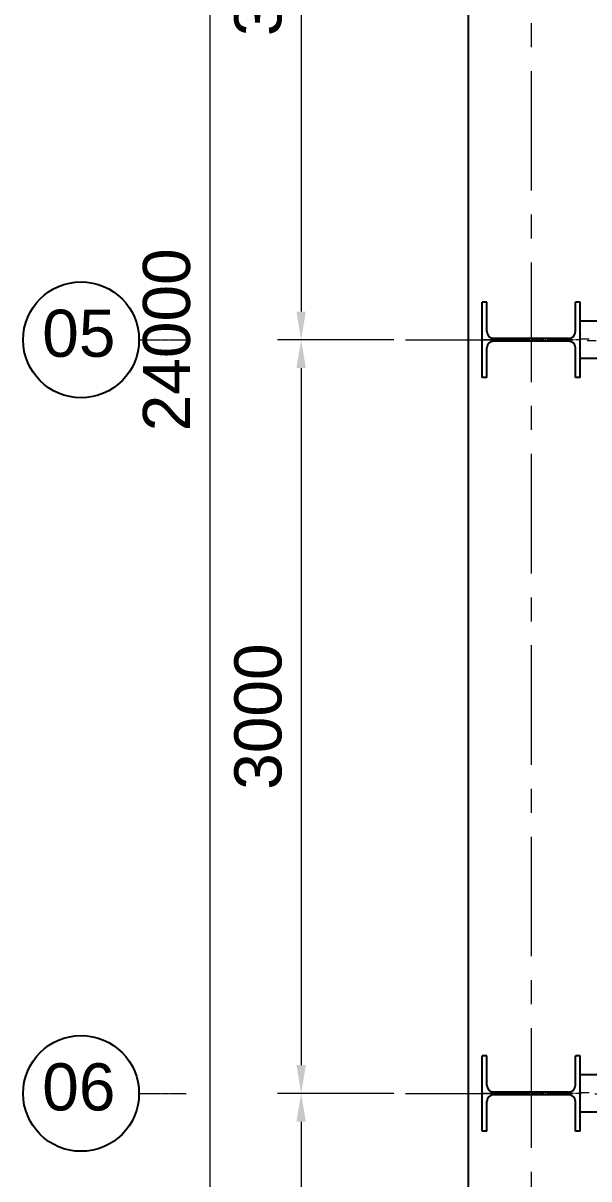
# Model space of a CAD drawing. Header units: millimetres. Extents: x 3220 to 226993, y 817 to 176024.
# Drawn here: x 23279 to 25529, y 76319 to 80920 of the extents above; entities that cross this region are included whole.
import ezdxf

# ---------------------------------------------------------------- set-up
doc = ezdxf.new("R2010")
doc.units = ezdxf.units.MM
for name, pattern in [('ACAD_ISO03W100', [30, 12, -18]), ('AXES', [50.8, 31.75, -6.35, 6.35, -6.35]), ('CENTER', [10.16, 6.35, -1.27, 1.27, -1.27]), ('CENTER2', [28.575, 19.05, -3.175, 3.175, -3.175])]:
    doc.linetypes.add(name, pattern=pattern)
doc.layers.add('Axe', color=1, linetype='AXES', lineweight=9)
doc.layers.add('Cache', color=3, linetype='ACAD_ISO03W100', lineweight=13)
doc.styles.add('ARIAL_BOLD', font='arial.ttf')
doc.dimstyles.new('ECHE 75', dxfattribs={"dimscale": 75, "dimtxt": 2.5, "dimasz": 1.5, "dimexe": 1.25, "dimexo": 0.625, "dimgap": 1, "dimtad": 1, "dimdec": 0, "dimtxsty": 'ARIAL_BOLD', "dimcen": 2.5, "dimclrd": 4, "dimclre": 4, "dimclrt": 6, "dimadec": 0, "dimazin": 0, "dimtfac": 1, "dimtdec": 0, "dimtmove": 0, "dimatfit": 3, "dimfxl": 1, "dimlwd": 13, "dimlwe": 13, "dimarcsym": 0})

# ---------------------------------------------------------------- blocks, each defined once
blk = doc.blocks.new('*D505')
at = {"color": 4, "lineweight": 13, "transparency": 16777216}
for p, q in [((24753.1, 82659.2), (24291, 82659.2)), ((24384.8, 82546.7), (24384.8, 79771.7)), ((24753.1, 79659.2), (24291, 79659.2))]:
    blk.add_line(p, q, dxfattribs=at)
at = {"color": 4, "transparency": 16777216}
for points in [[(24366, 82546.7), (24403.5, 82546.7), (24384.8, 82659.2)], [(24366, 79771.7), (24403.5, 79771.7), (24384.8, 79659.2)]]:
    blk.add_solid(points, dxfattribs=at)
at = {"layer": 'Defpoints', "color": 0, "transparency": 16777216}
for p in [(24800, 82659.2), (24384.8, 79659.2), (24800, 79659.2)]:
    blk.add_point(p, dxfattribs=at)
at = {"color": 6, "transparency": 16777216, "insert": (24214, 81159.2), "char_height": 187.5, "attachment_point": 5, "rotation": 90, "style": 'ARIAL_BOLD'}
blk.add_mtext('3000', dxfattribs=at)
blk = doc.blocks.new('*D506')
at = {"color": 4, "lineweight": 13, "transparency": 16777216}
for p, q in [((24753.1, 79659.2), (24291, 79659.2)), ((24384.8, 79546.7), (24384.8, 76771.7)), ((24753.1, 76659.2), (24291, 76659.2))]:
    blk.add_line(p, q, dxfattribs=at)
at = {"color": 4, "transparency": 16777216}
for points in [[(24366, 79546.7), (24403.5, 79546.7), (24384.8, 79659.2)], [(24366, 76771.7), (24403.5, 76771.7), (24384.8, 76659.2)]]:
    blk.add_solid(points, dxfattribs=at)
at = {"layer": 'Defpoints', "color": 0, "transparency": 16777216}
for p in [(24800, 79659.2), (24384.8, 76659.2), (24800, 76659.2)]:
    blk.add_point(p, dxfattribs=at)
at = {"color": 6, "transparency": 16777216, "insert": (24214, 78159.2), "char_height": 187.5, "attachment_point": 5, "rotation": 90, "style": 'ARIAL_BOLD'}
blk.add_mtext('3000', dxfattribs=at)
blk = doc.blocks.new('*D507')
at = {"color": 4, "lineweight": 13, "transparency": 16777216}
for p, q in [((24753.1, 76659.2), (24291, 76659.2)), ((24384.8, 76546.7), (24384.8, 73771.7)), ((24753.1, 73659.2), (24291, 73659.2))]:
    blk.add_line(p, q, dxfattribs=at)
at = {"color": 4, "transparency": 16777216}
for points in [[(24366, 76546.7), (24403.5, 76546.7), (24384.8, 76659.2)], [(24366, 73771.7), (24403.5, 73771.7), (24384.8, 73659.2)]]:
    blk.add_solid(points, dxfattribs=at)
at = {"layer": 'Defpoints', "color": 0, "transparency": 16777216}
for p in [(24800, 76659.2), (24384.8, 73659.2), (24800, 73659.2)]:
    blk.add_point(p, dxfattribs=at)
at = {"color": 6, "transparency": 16777216, "insert": (24214, 75159.2), "char_height": 187.5, "attachment_point": 5, "rotation": 90, "style": 'ARIAL_BOLD'}
blk.add_mtext('3000', dxfattribs=at)
blk = doc.blocks.new('*D509')
at = {"color": 4, "lineweight": 13, "transparency": 16777216}
for p, q in [((24056.6, 91659.2), (23927.2, 91659.2)), ((24020.9, 91546.7), (24020.9, 67771.7)), ((24244.1, 67659.2), (23927.2, 67659.2))]:
    blk.add_line(p, q, dxfattribs=at)
at = {"color": 4, "transparency": 16777216}
for points in [[(24002.2, 91546.7), (24039.7, 91546.7), (24020.9, 91659.2)], [(24002.2, 67771.7), (24039.7, 67771.7), (24020.9, 67659.2)]]:
    blk.add_solid(points, dxfattribs=at)
at = {"layer": 'Defpoints', "color": 0, "transparency": 16777216}
for p in [(24103.5, 91659.2), (24020.9, 67659.2), (24291, 67659.2)]:
    blk.add_point(p, dxfattribs=at)
at = {"color": 6, "transparency": 16777216, "insert": (23850.2, 79659.2), "char_height": 187.5, "attachment_point": 5, "rotation": 90, "style": 'ARIAL_BOLD'}
blk.add_mtext('24000', dxfattribs=at)
blk = doc.blocks.new("SYST7ME D'AXE")
at = {"layer": 'Axe', "ltscale": 15}
for p, q in [((0, 18500), (0, -6500)), ((-500, 6000), (15500, 6000)), ((-500, 3000), (15500, 3000))]:
    blk.add_line(p, q, dxfattribs=at)
blk = doc.blocks.new('level +22 m')
at = {"linetype": 'Continuous'}
for p, q in [((-195, -12150), (-195, -11850)), ((-176, -11850), (-195, -11850)), ((-176, -11967.5), (-176, -11850)), ((176, -11967.5), (176, -11850)), ((195, -11850), (176, -11850)), ((195, -12150), (195, -11850)), ((149, -11994.5), (-151.1, -11994.5)), ((149, -12005.5), (-149, -12005.5)), ((-176, -12150), (-176, -12032.5)), ((176, -12150), (176, -12032.5)), ((-176, -12150), (-195, -12150)), ((195, -12150), (176, -12150)), ((-195, -15150), (-195, -14850)), ((-176, -14850), (-195, -14850)), ((-176, -14967.5), (-176, -14850)), ((176, -14967.5), (176, -14850)), ((195, -14850), (176, -14850)), ((195, -15150), (195, -14850)), ((149, -14994.5), (-151.1, -14994.5)), ((-176, -15150), (-176, -15032.5)), ((149, -15005.5), (-149, -15005.5)), ((176, -15150), (176, -15032.5)), ((-176, -15150), (-195, -15150)), ((195, -15150), (176, -15150))]:
    blk.add_line(p, q, dxfattribs=at)
for points in [[(15250, -24250), (-250, -24250), (-250, 250), (15250, 250)], [(2868.9, -11925), (2868.9, -12075), (195, -12075), (195, -11925)], [(2988.9, -14925), (2988.9, -15075), (195, -15075), (195, -14925)]]:
    blk.add_lwpolyline(points, close=True)
for centre, start, end in [((-149, -11967.5), 180, 270), ((-149, -12032.5), 90, 180), ((149, -11967.5), 270, 0), ((149, -12032.5), 0, 90), ((-149, -14967.5), 180, 270), ((149, -14967.5), 270, 0), ((-149, -15032.5), 90, 180), ((149, -15032.5), 0, 90)]:
    blk.add_arc(centre, 27, start, end, dxfattribs=at)
at = {"layer": 'Axe', "color": 1, "linetype": 'CENTER2'}
for p, q in [((195, -12000), (-195, -12000)), ((195, -15000), (-195, -15000))]:
    blk.add_line(p, q, dxfattribs=at)
at = {"layer": 'Cache', "ltscale": 3}
for points in [[(195, -12003.5), (195, -11996.5), (2868.9, -11996.5), (2868.9, -12003.5)], [(195, -15003.5), (195, -14996.5), (2988.9, -14996.5), (2988.9, -15003.5)]]:
    blk.add_lwpolyline(points, close=True, dxfattribs=at)
blk.add_blockref("SYST7ME D'AXE", (0, -18000))

msp = doc.modelspace()

# ---------------------------------------------------------------- linework, layer by layer
at = {"color": 1, "linetype": 'CENTER', "lineweight": 9}
for p, q in [((23739.7, 79659.2), (23927.2, 79659.2)), ((23739.7, 76659.2), (23927.2, 76659.2))]:
    msp.add_line(p, q, dxfattribs=at)
at = {"color": 5}
for centre in [(23509.2, 79659.2), (23509.2, 76659.2)]:
    msp.add_circle(centre, 230.5, dxfattribs=at)

# ---------------------------------------------------------------- block references
at = {"color": 2}
msp.add_blockref('level +22 m', (25300, 91659.2), dxfattribs=at)

# ---------------------------------------------------------------- texts
at = {"char_height": 187.5, "attachment_point": 5, "style": 'ARIAL_BOLD'}
for s, insert in [('05', (23500.3, 79683.9)), ('06', (23500.3, 76683.9))]:
    msp.add_mtext(s, dxfattribs=dict(at, insert=insert))

# ---------------------------------------------------------------- dimensions: what is measured, and where the dimension line sits
for base, p1, p2, picture, middle in [((24020.9, 67659.2), (24103.5, 91659.2), (24291, 67659.2), '*D509', (23850.2, 79659.2)), ((24384.8, 79659.2), (24800, 82659.2), (24800, 79659.2), '*D505', (24214, 81159.2)), ((24384.8, 76659.2), (24800, 79659.2), (24800, 76659.2), '*D506', (24214, 78159.2)), ((24384.8, 73659.2), (24800, 76659.2), (24800, 73659.2), '*D507', (24214, 75159.2))]:
    dim = msp.add_linear_dim(base=base, p1=p1, p2=p2, angle=90, dimstyle='ECHE 75')
    dim.commit()
    dim.dimension.update_dxf_attribs({"geometry": picture, "text_midpoint": middle})

doc.saveas('drawing.dxf')
